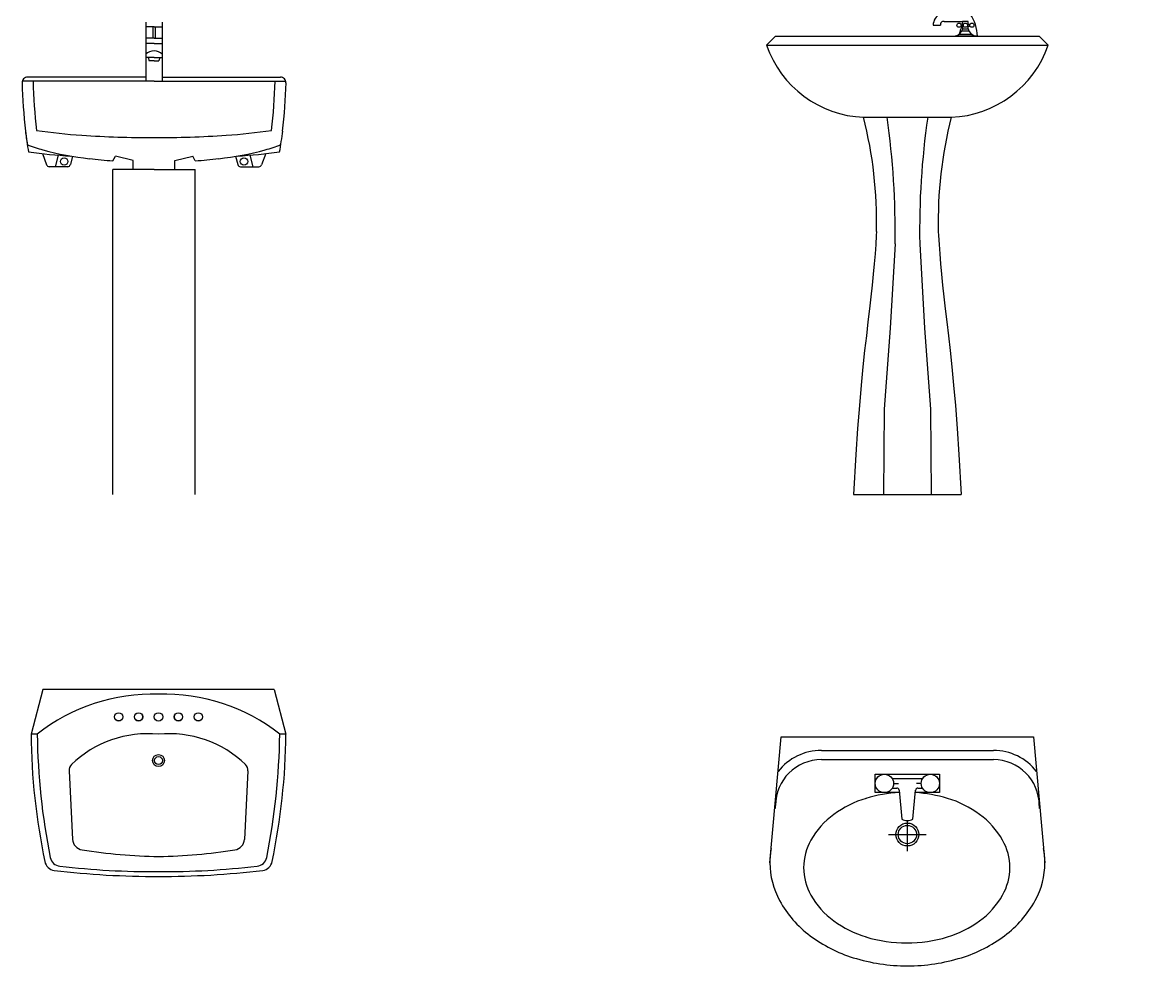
# Model space of a CAD drawing. Header units: millimetres. Extents: x -6501 to 5540, y 8531 to 19979.
# Drawn here: x -2960 to -865, y 12996 to 14786 of the extents above; entities that cross this region are included whole.
import ezdxf
from ezdxf.enums import TextEntityAlignment as Align

# ---------------------------------------------------------------- set-up
doc = ezdxf.new("R2010")
doc.units = ezdxf.units.MM
doc.styles.get("Standard").update_dxf_attribs({"font": 'Arial.ttf'})

# ---------------------------------------------------------------- blocks, each defined once
blk = doc.blocks.new('md-lavabo5')
for p, q in [((62.5, 895.7), (62.5, 783.5)), ((78.1, 886.5), (62.5, 886.5)), ((76, 886.5), (76, 865)), ((78.1, 886.5), (93.7, 886.5)), ((80.2, 886.5), (80.2, 865)), ((93.7, 895.7), (93.7, 783.5)), ((78.1, 865), (62.5, 865)), ((78.1, 865), (93.7, 865)), ((78.1, 854.8), (62.5, 854.8)), ((78.1, 854.8), (93.7, 854.8)), ((78.1, 828.2), (62.5, 828.2)), ((67.1, 828.2), (69, 822.2)), ((78.1, 822.2), (69, 822.2)), ((78.1, 828.2), (93.7, 828.2)), ((78.1, 822.2), (87.2, 822.2)), ((89.1, 828.2), (87.2, 822.2)), ((78.1, 783.5), (-171.7, 783.5)), ((62.5, 791.2), (-161.7, 791.2)), ((78.1, 783.5), (327.9, 783.5)), ((93.7, 791.2), (317.8, 791.2)), ((-133.7, 646.2), (-125.6, 624.7)), ((-103.7, 643.3), (-109.3, 621.4)), ((-76.5, 641.2), (-80.6, 625.3)), ((0, 632.6), (4.8, 641.3)), ((38.5, 633.3), (4.8, 641.3)), ((38.5, 616.4), (38.5, 633.3)), ((117.6, 633.3), (151.3, 641.3)), ((117.6, 616.4), (117.6, 633.3)), ((156.1, 632.6), (151.3, 641.3)), ((232.7, 641.2), (236.8, 625.3)), ((259.9, 643.3), (265.5, 621.4)), ((289.9, 646.2), (281.7, 624.7)), ((-85.7, 621.4), (-120.7, 621.4)), ((0, 0), (0, 616.4)), ((78.1, 616.4), (0, 616.4)), ((78.1, 616.4), (156.1, 616.4)), ((156.1, 0), (156.1, 616.4)), ((241.8, 621.4), (276.9, 621.4))]:
    blk.add_line(p, q)
for centre in [(-92.5, 631.3), (248.6, 631.3)]:
    blk.add_circle(centre, 7.04)
for centre, radius, start, end in [((78.1, 819.1), 22, 90, 135.2499), ((78.1, 819.1), 22, 44.7501, 90), ((-161.7, 780.7), 10.4, 90, 181.6206), ((925.8, 811.5), 1098.3, 181.6206, 186.4017), ((925.8, 811.5), 1077.5, 181.4896, 186.4655), ((-769.6, 811.5), 1077.5, 353.5345, 358.5104), ((317.8, 780.7), 10.4, 358.3794, 90), ((-769.6, 811.5), 1098.3, 353.5983, 358.3794), ((418.5, 754.6), 587.9, 186.4017, 188.9211), ((418.5, 754.6), 587.9, 186.4017, 190.3143), ((11.2, 1751.6), 1072.8, 261.6371, 266.266), ((77.8, 2772.3), 2095.7, 266.266, 270), ((78.4, 2772.3), 2095.7, 269.9919, 270), ((78.4, 2772.3), 2095.7, 270, 273.734), ((145, 1751.6), 1072.8, 273.734, 278.3629), ((-262.3, 754.6), 587.9, 349.6857, 353.5983), ((-64.4, 904.8), 260.5, 247.9424, 254.8441), ((21.2, 1220.8), 587.9, 254.8441, 263.5983), ((135, 1220.8), 587.9, 276.4017, 285.1559), ((220.6, 904.8), 260.5, 285.1559, 292.0576), ((-18, 1712.7), 1072.8, 262.3994, 266.704), ((78.1, 1728.1), 1098.3, 263.5983, 265.9237), ((78.1, 1728.1), 1098.3, 274.0763, 276.4017), ((174.1, 1712.7), 1072.8, 273.296, 277.6006), ((-120.7, 626.6), 5.2, 200.8305, 270), ((-85.7, 626.6), 5.2, 270, 345.644), ((241.8, 626.6), 5.2, 194.356, 270), ((276.9, 626.6), 5.2, 270, 339.1695)]:
    blk.add_arc(centre, radius, start, end)
blk = doc.blocks.new('mb-lavabo5')
for p, q in [((-219.1, 0), (-241.7, -85)), ((219.1, 0), (-219.1, 0)), ((219.1, 0), (241.7, -85)), ((-229.8, -85), (-241.7, -85)), ((241.7, -85), (229.8, -85)), ((-169.5, -154.1), (-162.8, -284.3)), ((169.5, -154.1), (162.8, -284.3))]:
    blk.add_line(p, q)
for centre, radius in [((-75.5, -52), 7.93), ((-75.5, -52), 7.7), ((-37.8, -52), 7.93), ((-37.8, -52), 7.7), ((0, -52), 7.93), ((37.8, -52), 7.93), ((37.8, -52), 7.7), ((75.5, -52), 7.93), ((75.5, -52), 7.7), ((0, -134.8), 11.3), ((0, -134.8), 7.55)]:
    blk.add_circle(centre, radius)
for centre, radius, start, end in [((-11.8, -359.5), 350.6, 88.0682, 128.4553), ((11.8, -359.5), 350.6, 51.5447, 91.9318), ((1004.6, -71.7), 1246.4, 180.6088, 191.7933), ((1016.5, -71.7), 1246.4, 180.6088, 191.4142), ((-20.5, -291.8), 207.8, 84.3472, 134.0569), ((20.5, -291.8), 207.8, 45.9431, 95.6528), ((-1016.5, -71.7), 1246.4, 348.5858, 359.3912), ((-1004.6, -71.7), 1246.4, 348.2067, 359.3912), ((-154.5, -153.3), 15.1, 134.0569, 182.9669), ((154.5, -153.3), 15.1, 357.0331, 45.9431), ((-141.7, -283.2), 21.2, 182.9669, 260.9653), ((141.7, -283.2), 21.2, 279.0347, 357.0331), ((18, 723.5), 1040.4, 260.9881, 269.0391), ((-18.1, 722.8), 1039.8, 271.0245, 279.0219), ((-194.8, -322.2), 21.2, 191.7933, 262.1623), ((-184.5, -314.2), 21.2, 191.4142, 263.5691), ((184.5, -314.2), 21.2, 276.4309, 348.5858), ((194.8, -322.2), 21.2, 277.8377, 348.2067), ((-4.2, 1285.1), 1639.7, 263.2249, 270.1481), ((-4.2, 1285.1), 1630.6, 263.5691, 270.149), ((4.2, 1285.1), 1630.6, 269.851, 276.4309), ((4.2, 1285.1), 1639.7, 269.8519, 276.7751)]:
    blk.add_arc(centre, radius, start, end)
blk = doc.blocks.new('md-lavabo6')
for p, q in [((260.6, 2075.8), (-260.6, 2075.8)), ((-364.4, 1816.4), (-156.8, 2023.9)), ((-364.4, 1750.3), (-90.8, 2023.9)), ((-364.4, 1750.3), (-90.8, 2023.9)), ((-364.4, 1640.2), (19.3, 2023.9)), ((-364.4, 1563.2), (96.4, 2023.9)), ((260.6, 2023.9), (-260.6, 2023.9)), ((-416.3, 1920.1), (-416.3, 1193.6)), ((-364.4, 1920.1), (-364.4, 1193.6)), ((364.4, 1193.6), (364.4, 1920.1)), ((416.3, 1193.6), (416.3, 1920.1)), ((-210.3, 1089.8), (364.4, 1664.4)), ((-100.2, 1089.8), (364.4, 1554.3)), ((230.1, 1089.8), (364.4, 1224.1)), ((-139.8, 1089.8), (-14.8, 1214.8)), ((-260.6, 1089.8), (260.6, 1089.8)), ((-260.6, 1037.9), (260.6, 1037.9)), ((118.8, 928.2), (104.8, 928.2)), ((104.8, 928.2), (104.8, 921.2)), ((115.3, 931.7), (108.3, 931.7)), ((118.8, 921.2), (118.8, 928.2)), ((118.8, 910.7), (62.8, 910.7)), ((104.8, 921.2), (118.8, 921.2)), ((108.3, 917.7), (108.3, 910.7)), ((108.3, 917.7), (115.3, 917.7)), ((115.3, 910.7), (115.3, 917.7)), ((48.8, 889.7), (62.8, 889.7)), ((69.8, 896.7), (104.8, 896.7)), ((104.8, 891.5), (101.3, 891.5)), ((104.8, 888), (101.3, 888)), ((115.3, 896.7), (104.8, 896.7)), ((104.8, 896.7), (104.8, 882.7)), ((104.8, 882.7), (115.3, 882.7)), ((115.3, 882.7), (115.3, 896.7)), ((115.3, 891.5), (118.8, 891.5)), ((115.3, 888), (118.8, 888)), ((-267.1, 851.6), (-250, 868.7)), ((-250, 868.7), (-126.5, 868.7)), ((-126.5, 868.7), (126.5, 868.7)), ((129.3, 868.7), (90.8, 868.7)), ((122.4, 872.2), (97.7, 872.2)), ((103.3, 879.2), (116.7, 879.2)), ((126.5, 868.7), (250, 868.7)), ((132.8, 868.7), (129.3, 868.7)), ((250, 868.7), (267.1, 851.6)), ((-267.1, 851.6), (-131.9, 851.6)), ((-131.9, 851.6), (131.9, 851.6)), ((131.9, 851.6), (267.1, 851.6)), ((-83.2, 715.1), (83.2, 715.1)), ((-59, 490.8), (-60, 474)), ((-58.6, 498.8), (-59, 490.8)), ((-59, 490.8), (-59, 490.8)), ((58.6, 498.8), (59, 490.8)), ((59, 490.8), (59, 490.8)), ((59, 490.8), (60, 474)), ((-60, 474), (-61.3, 456.2)), ((-23.4, 475.1), (-32.7, 315.1)), ((23.4, 475.1), (32.7, 315.1)), ((60, 474), (61.3, 456.2)), ((-61.3, 456.2), (-62.9, 437.5)), ((61.3, 456.2), (62.9, 437.5)), ((-62.9, 437.5), (-64.8, 417.8)), ((62.9, 437.5), (64.8, 417.8)), ((-64.8, 417.8), (-66.9, 396.9)), ((64.8, 417.8), (66.9, 396.9)), ((-66.9, 396.9), (-69.3, 374.9)), ((66.9, 396.9), (69.3, 374.9)), ((-69.3, 374.9), (-71.9, 351.7)), ((69.3, 374.9), (71.9, 351.7)), ((-71.9, 351.7), (-74.7, 327.1)), ((71.9, 351.7), (74.7, 327.1)), ((-74.7, 327.1), (-77.7, 301)), ((-74.7, 327.1), (-74.7, 327.1)), ((-32.7, 315.1), (-43.9, 161.4)), ((32.7, 315.1), (43.9, 161.4)), ((74.7, 327.1), (74.7, 327.1)), ((74.7, 327.1), (77.7, 301)), ((-77.7, 301), (-81, 272.9)), ((77.7, 301), (81, 272.9)), ((-81, 272.9), (-84.3, 241.9)), ((81, 272.9), (84.3, 241.9)), ((-84.3, 241.9), (-87.7, 207.4)), ((84.3, 241.9), (87.7, 207.4)), ((-87.7, 207.4), (-91.1, 168.7)), ((87.7, 207.4), (91.1, 168.7)), ((-91.1, 168.7), (-94.5, 125)), ((91.1, 168.7), (94.5, 125)), ((-43.9, 161.4), (-45.2, 0)), ((43.9, 161.4), (45.2, 0)), ((-94.5, 125), (-97.8, 75.7)), ((94.5, 125), (97.8, 75.7)), ((-97.8, 75.7), (-102.1, 0)), ((97.8, 75.7), (102.1, 0)), ((-102.1, 0), (102.1, 0))]:
    blk.add_line(p, q)
for centre in [(97.8, 889.7), (110.1, 889.7), (122.3, 889.7)]:
    blk.add_circle(centre, 3.91)
for centre, radius, start, end in [((-260.6, 1920.1), 155.7, 90, 180), ((260.6, 1920.1), 155.7, 0, 90), ((-260.6, 1920.1), 103.8, 90, 180), ((260.6, 1920.1), 103.8, 0, 90), ((-260.6, 1193.6), 155.7, 180, 270), ((-260.6, 1193.6), 103.8, 180, 270), ((260.6, 1193.6), 103.8, 270, 0), ((260.6, 1193.6), 155.7, 270, 0), ((108.2, 928.3), 3.4, 88.2224, 181.7776), ((115.4, 928.3), 3.4, 358.2224, 91.7776), ((72.2, 889.3), 23.4, 113.6026, 179.0172), ((108.2, 921.1), 3.4, 178.2224, 271.7776), ((115.4, 921.1), 3.4, 268.2224, 1.7776), ((61.6, 868.3), 71.2, 0.3166, 36.5533), ((68.5, 891), 5.84, 77.0192, 192.9808), ((85.6, 888), 20, 285.2551, 344.7449), ((145, 864.7), 47.4, 150.5126, 170.2905), ((134.6, 888), 20, 195.2551, 254.7449), ((-74.8, 918.6), 203.6, 199.209, 267.6474), ((74.8, 918.6), 203.6, 272.3526, 340.791), ((-858.6, 517.5), 800.2, 358.6572, 14.2973), ((-1489.9, 503.1), 1466.7, 358.9029, 8.3106), ((1489.9, 503.1), 1466.7, 171.6894, 181.0971), ((858.6, 517.5), 800.2, 165.7027, 181.3428)]:
    blk.add_arc(centre, radius, start, end)
at = {"flags": 1}
for tag, p in [('ASCATNO', (0, 19.9)), ('ASCOLOR', (0, 8.5)), ('ASNAME', (0, 14.2))]:
    blk.add_attdef(tag, text='', height=3.42, dxfattribs=at).set_placement(p, align=Align.MIDDLE)
blk = doc.blocks.new('mb-lavabo6')
for p, q in [((-260.7, -239), (-239, 0)), ((-239, 0), (239, 0)), ((239, 0), (260.7, -239)), ((-163.1, -26.1), (163.1, -26.1)), ((-163.1, -43.5), (0, -43.5)), ((0, -43.5), (163.1, -43.5)), ((-60.8, -71.3), (0, -71.3)), ((-60.8, -88.7), (-60.8, -71.3)), ((28.4, -80), (-28.4, -80)), ((0, -71.3), (60.8, -71.3)), ((60.8, -71.3), (60.8, -88.7)), ((-60.8, -106), (-60.8, -88.7)), ((-28.4, -97.3), (-20.1, -97.3)), ((-26.1, -88.7), (-17, -88.7)), ((-15.7, -101.3), (-10.3, -156.3)), ((10.3, -156.3), (15.7, -101.3)), ((26.1, -88.7), (17, -88.7)), ((20.1, -97.3), (28.4, -97.3)), ((60.8, -88.7), (60.8, -106)), ((-15.3, -106), (-60.8, -106)), ((60.8, -106), (15.3, -106)), ((-250, -135.9), (-250, -130.4)), ((250, -130.4), (250, -135.9)), ((0, -217.3), (0, -159.1)), ((-35.5, -185.5), (0, -185.5)), ((0, -185.5), (35.5, -185.5))]:
    blk.add_line(p, q)
for centre, radius in [((-43.5, -88.7), 17.4), ((43.5, -88.7), 17.4), ((0, -185.5), 21.7), ((0, -185.5), 17.4)]:
    blk.add_circle(centre, radius)
for centre, radius, start, end in [((-163.1, -130.4), 104.3, 90, 141.7547), ((163.1, -130.4), 104.3, 38.2453, 90), ((-163.1, -130.4), 86.9, 90, 180), ((163.1, -130.4), 86.9, 0, 90), ((-20.1, -101.7), 4.35, 5.6071, 90), ((20.1, -101.7), 4.35, 90, 174.3929), ((-19.6, -311.4), 203.2, 106.8299, 126.1394), ((-1.2, -372.4), 266.9, 93.0264, 106.8299), ((-1.2, -372.4), 266.9, 73.1701, 86.4587), ((17.2, -311.4), 203.2, 53.8606, 73.1701), ((-47.9, -272.8), 155.4, 126.1394, 150.4377), ((0, -138.6), 20.5, 239.7473, 300.2527), ((45.4, -272.8), 155.4, 29.5623, 53.8606), ((-91, -248.3), 105.7, 150.4377, 180), ((88.6, -248.3), 105.7, 0, 29.5623), ((-112.3, -239), 148.4, 169.6111, 180), ((112.3, -239), 148.4, 0, 10.3889), ((-112.3, -239), 148.4, 180, 208.9112), ((-91, -248.3), 105.7, 180, 209.5623), ((88.6, -248.3), 105.7, 330.4377, 0), ((112.3, -239), 148.4, 331.0888, 0), ((-58.3, -209.2), 210.2, 208.9112, 233.1301), ((-47.9, -223.8), 155.4, 209.5623, 233.8606), ((45.4, -223.8), 155.4, 306.1394, 330.4377), ((58.3, -209.2), 210.2, 306.8699, 331.0888), ((-19.6, -185.2), 203.2, 233.8606, 253.1701), ((17.2, -185.2), 203.2, 286.8299, 306.1394), ((-23, -162.2), 268.9, 233.1301, 252.7421), ((-1.2, -124.2), 266.9, 253.1701, 270), ((-1.2, -124.2), 266.9, 270, 286.8299), ((23, -162.2), 268.9, 287.2579, 306.8699), ((0, -88.1), 346.5, 252.7421, 270), ((0, -88.1), 346.5, 270, 287.2579)]:
    blk.add_arc(centre, radius, start, end)

msp = doc.modelspace()

# ---------------------------------------------------------------- block references
for name, p in [('md-lavabo6', (-1281.7, 13890.2)), ('md-lavabo5', (-2788.1, 13890.2)), ('mb-lavabo5', (-2701.6, 13520.4)), ('mb-lavabo6', (-1281.7, 13430.8))]:
    msp.add_blockref(name, p)

doc.saveas('drawing.dxf')
